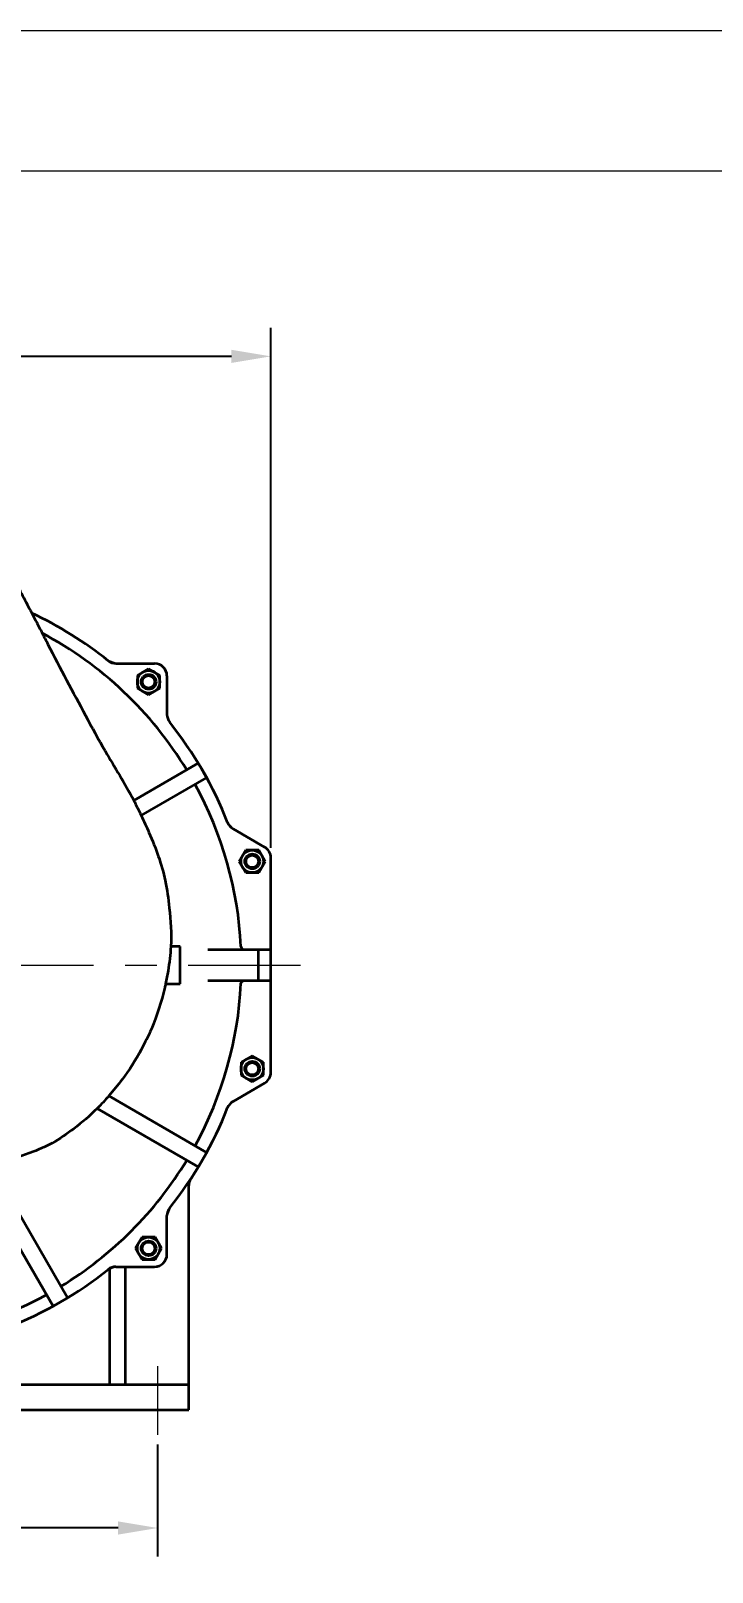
# Model space of a CAD drawing. Header units: inches. Extents: x 452 to 872, y 136 to 456.
# Drawn here: x 719.1 to 762.2, y 358.2 to 455.7 of the extents above; entities that cross this region are included whole.
import ezdxf
from ezdxf.enums import TextEntityAlignment as Align

# ---------------------------------------------------------------- set-up
doc = ezdxf.new("R2010")
doc.units = ezdxf.units.IN
doc.header["$MEASUREMENT"] = 0
doc.linetypes.add('点画线', pattern=[16, 10, -2, 2, -2])
doc.layers.add('Title Block', color=7, linetype='Continuous')
doc.layers.add('中心线层', color=1, linetype='点画线', lineweight=18)
doc.layers.add('粗实线层', color=7, linetype='Continuous', lineweight=35)
doc.styles.add('ACANSTS', font='romans.shx', dxfattribs={"height": 1})
doc.styles.add('Roman', font='romans')
doc.styles.get("Standard").update_dxf_attribs({"font": 'arial.ttf'})
doc.dimstyles.new('STANDARD 2 PLCS', dxfattribs={"dimtxt": 0.125, "dimasz": 0.18, "dimexe": 0.18, "dimexo": 0.0625, "dimgap": 0.09, "dimtad": 0, "dimtih": 1, "dimtoh": 1, "dimzin": 4, "dimdsep": 46, "dimtxsty": 'Standard', "dimcen": 0.09, "dimaunit": 1, "dimadec": 0, "dimazin": 1, "dimtfac": 1, "dimtofl": 0, "dimtmove": 1, "dimatfit": 3, "dimfxl": 1, "dimtolj": 1, "dimtzin": 4, "dimarcsym": 0})

# ---------------------------------------------------------------- blocks, each defined once
blk = doc.blocks.new('*D28')
at = {"color": 0, "lineweight": -2, "transparency": 16777216}
for p, q in [((682.959, 404.02), (682.959, 436.937)), ((734.298, 404.02), (734.298, 436.937)), ((685.459, 435.137), (701.583, 435.137)), ((731.798, 435.137), (714.865, 435.137))]:
    blk.add_line(p, q, dxfattribs=at)
at = {"color": 0, "transparency": 16777216}
for points in [[(685.459, 435.554), (685.459, 434.72), (682.959, 435.137)], [(731.798, 435.554), (731.798, 434.72), (734.298, 435.137)]]:
    blk.add_solid(points, dxfattribs=at)
at = {"layer": 'Defpoints', "color": 0, "transparency": 16777216}
for p in [(734.298, 435.137), (682.959, 403.395), (734.298, 403.395)]:
    blk.add_point(p, dxfattribs=at)
at = {"color": 0, "transparency": 16777216, "insert": (708.224, 435.137), "char_height": 1.875, "attachment_point": 5}
blk.add_mtext('\\A1;51.34\\P [1304.00]', dxfattribs=at)
blk = doc.blocks.new('*D30')
at = {"color": 0, "lineweight": -2, "transparency": 16777216}
for p, q in [((690.125, 366.256), (690.125, 359.175)), ((727.133, 366.256), (727.133, 359.175)), ((692.625, 360.975), (701.977, 360.975)), ((724.633, 360.975), (713.802, 360.975))]:
    blk.add_line(p, q, dxfattribs=at)
at = {"color": 0, "transparency": 16777216}
for points in [[(692.625, 361.391), (692.625, 360.558), (690.125, 360.975)], [(724.633, 361.391), (724.633, 360.558), (727.133, 360.975)]]:
    blk.add_solid(points, dxfattribs=at)
at = {"layer": 'Defpoints', "color": 0, "transparency": 16777216}
for p in [(690.125, 366.881), (727.133, 366.881), (727.133, 360.975)]:
    blk.add_point(p, dxfattribs=at)
at = {"color": 0, "transparency": 16777216, "insert": (707.889, 360.975), "char_height": 1.875, "attachment_point": 5}
blk.add_mtext('\\A1;37.01\\P [940.00]', dxfattribs=at)
blk = doc.blocks.new('LONE STAR BLOWER TITLE BLOCK (SIZE A)')
at = {"layer": 'Title Block', "lineweight": 15}
for p, q in [((23.625, 18), (0, 18)), ((23.125, 17.5), (0.5, 17.5)), ((23.125, 17.5), (0.5, 17.5))]:
    blk.add_line(p, q, dxfattribs=at)
at = {"layer": 'Title Block', "lineweight": 15, "style": 'ACANSTS'}
for tag, p, height in [('DRAWN_BY', (14.3692, 2.2855), 0.135), ('DRAWN_DATE', (15.5145, 2.2938), 0.135), ('DRAWING_SUBTITLE', (17.5134, 1.9768), 0.2025), ('CHECKED_BY', (14.3914, 1.9397), 0.135), ('CHECK_DATE', (15.4958, 1.9404), 0.135), ('ENGINEER', (14.3854, 1.6081), 0.135), ('ENG_DATE', (15.4868, 1.6029), 0.135), ('DRAWING_SUBTITLE', (17.5109, 1.5494), 0.2025), ('MANUFACTURING', (14.3811, 1.2706), 0.135), ('MFG_DATE', (15.4879, 1.2695), 0.135), ('CONTROL', (14.3811, 0.9331), 0.135), ('CONTROL_DATE', (15.4879, 0.932), 0.135), ('CAGE_CODE', (17.7275, 0.9163), 0.135), ('MODEL_FILE_NAME', (8.2952, 0.6111), 0.135), ('APPROVED_BY', (14.3698, 0.5685), 0.135), ('APPROVAL_DATE', (15.4796, 0.5615), 0.135)]:
    blk.add_attdef(tag, p, '', height=height, dxfattribs=at)
at = {"layer": 'Title Block', "lineweight": 15, "style": 'Roman', "flags": 8}
for tag, height, p in [('DWG_NUMBER', 0.2812, (18.9096, 1.1474)), ('SCALE', 0.135, (17.9035, 0.7041)), ('SHEETNUMBER', 0.135, (21.2556, 0.7041)), ('TOTA_SHEETS', 0.135, (21.8939, 0.7016))]:
    blk.add_attdef(tag, text='', height=height, dxfattribs=at).set_placement(p, align=Align.TOP_LEFT)
at = {"layer": 'Title Block', "lineweight": 15, "style": 'ACANSTS'}
blk.add_attdef('REVISION', text='', height=0.135, dxfattribs=at).set_placement((22.8495, 0.8933), align=Align.CENTER)

msp = doc.modelspace()

# ---------------------------------------------------------------- linework, layer by layer
for p, q in [((724.489, 415.7), (723.998, 415.872)), ((724.489, 415.7), (723.998, 415.872)), ((726.936, 415.7), (724.489, 415.7)), ((726.977, 415.699), (726.936, 415.7)), ((726.936, 415.7), (726.936, 415.7)), ((727.018, 415.696), (726.977, 415.699)), ((727.059, 415.69), (727.018, 415.696)), ((727.1, 415.683), (727.059, 415.69)), ((727.14, 415.673), (727.1, 415.683)), ((727.179, 415.661), (727.14, 415.673)), ((727.218, 415.648), (727.179, 415.661)), ((727.256, 415.632), (727.218, 415.648)), ((727.293, 415.614), (727.256, 415.632)), ((727.33, 415.594), (727.293, 415.614)), ((727.365, 415.573), (727.33, 415.594)), ((727.399, 415.549), (727.365, 415.573)), ((727.431, 415.524), (727.399, 415.549)), ((727.463, 415.498), (727.431, 415.524)), ((727.493, 415.469), (727.463, 415.498)), ((727.521, 415.439), (727.493, 415.469)), ((727.548, 415.408), (727.521, 415.439)), ((727.573, 415.375), (727.548, 415.408)), ((727.596, 415.341), (727.573, 415.375)), ((727.618, 415.306), (727.596, 415.341)), ((727.637, 415.27), (727.618, 415.306)), ((727.655, 415.233), (727.637, 415.27)), ((727.671, 415.195), (727.655, 415.233)), ((727.685, 415.156), (727.671, 415.195)), ((727.696, 415.116), (727.685, 415.156)), ((727.706, 415.076), (727.696, 415.116)), ((727.714, 415.036), (727.706, 415.076)), ((727.719, 414.995), (727.714, 415.036)), ((727.722, 414.954), (727.719, 414.995)), ((727.723, 414.912), (727.722, 414.954)), ((727.723, 412.466), (727.723, 414.912)), ((727.723, 414.912), (727.723, 414.912)), ((727.895, 411.975), (727.723, 412.466)), ((727.723, 412.466), (727.723, 412.448)), ((727.895, 411.975), (727.723, 412.466)), ((727.723, 412.448), (727.724, 412.43)), ((727.724, 412.43), (727.725, 412.413)), ((727.725, 412.413), (727.726, 412.395)), ((727.726, 412.395), (727.728, 412.378)), ((727.728, 412.378), (727.73, 412.36)), ((727.73, 412.36), (727.733, 412.343)), ((727.733, 412.343), (727.736, 412.325)), ((727.736, 412.325), (727.739, 412.308)), ((727.739, 412.308), (727.743, 412.29)), ((727.743, 412.29), (727.747, 412.273)), ((727.747, 412.273), (727.752, 412.256)), ((727.752, 412.256), (727.757, 412.239)), ((727.757, 412.239), (727.762, 412.222)), ((727.762, 412.222), (727.767, 412.206)), ((727.767, 412.206), (727.773, 412.189)), ((727.773, 412.189), (727.78, 412.173)), ((727.78, 412.173), (727.787, 412.156)), ((727.787, 412.156), (727.794, 412.14)), ((727.794, 412.14), (727.801, 412.124)), ((727.801, 412.124), (727.809, 412.108)), ((727.809, 412.108), (727.817, 412.093)), ((727.817, 412.093), (727.826, 412.077)), ((727.826, 412.077), (727.835, 412.062)), ((727.835, 412.062), (727.844, 412.047)), ((727.844, 412.047), (727.854, 412.032)), ((727.854, 412.032), (727.863, 412.017)), ((727.863, 412.017), (727.874, 412.003)), ((727.874, 412.003), (727.884, 411.989)), ((727.884, 411.989), (727.895, 411.975)), ((727.961, 411.892), (727.895, 411.975)), ((728.026, 411.809), (727.961, 411.892)), ((728.091, 411.726), (728.026, 411.809)), ((728.155, 411.643), (728.091, 411.726)), ((728.219, 411.56), (728.155, 411.643)), ((728.283, 411.476), (728.219, 411.56)), ((728.346, 411.392), (728.283, 411.476)), ((728.409, 411.307), (728.346, 411.392)), ((728.472, 411.223), (728.409, 411.307)), ((728.534, 411.138), (728.472, 411.223)), ((728.596, 411.052), (728.534, 411.138)), ((728.658, 410.967), (728.596, 411.052)), ((728.719, 410.881), (728.658, 410.967)), ((728.78, 410.795), (728.719, 410.881)), ((728.84, 410.709), (728.78, 410.795)), ((728.9, 410.623), (728.84, 410.709)), ((728.96, 410.536), (728.9, 410.623)), ((729.019, 410.449), (728.96, 410.536)), ((729.078, 410.362), (729.019, 410.449)), ((729.137, 410.274), (729.078, 410.362)), ((729.195, 410.186), (729.137, 410.274)), ((729.253, 410.098), (729.195, 410.186)), ((729.31, 410.01), (729.253, 410.098)), ((729.367, 409.922), (729.31, 410.01)), ((729.424, 409.833), (729.367, 409.922)), ((729.48, 409.744), (729.424, 409.833)), ((729.536, 409.655), (729.48, 409.744)), ((729.592, 409.565), (729.536, 409.655)), ((729.647, 409.476), (729.592, 409.565)), ((729.702, 409.386), (729.647, 409.476)), ((729.72, 409.355), (729.702, 409.386)), ((729.702, 409.386), (729.702, 409.386)), ((729.739, 409.325), (729.72, 409.355)), ((729.757, 409.295), (729.739, 409.325)), ((729.775, 409.264), (729.757, 409.295)), ((729.793, 409.234), (729.775, 409.264)), ((729.811, 409.203), (729.793, 409.234)), ((729.829, 409.173), (729.811, 409.203)), ((729.847, 409.142), (729.829, 409.173)), ((729.865, 409.112), (729.847, 409.142)), ((729.883, 409.081), (729.865, 409.112)), ((729.901, 409.051), (729.883, 409.081)), ((729.919, 409.02), (729.901, 409.051)), ((729.937, 408.99), (729.919, 409.02)), ((729.955, 408.959), (729.937, 408.99)), ((729.973, 408.928), (729.955, 408.959)), ((729.99, 408.897), (729.973, 408.928)), ((730.008, 408.867), (729.99, 408.897)), ((730.026, 408.836), (730.008, 408.867)), ((730.043, 408.805), (730.026, 408.836)), ((730.061, 408.774), (730.043, 408.805)), ((730.078, 408.744), (730.061, 408.774)), ((730.095, 408.713), (730.078, 408.744)), ((730.113, 408.682), (730.095, 408.713)), ((730.13, 408.651), (730.113, 408.682)), ((730.148, 408.62), (730.13, 408.651)), ((730.165, 408.589), (730.148, 408.62)), ((730.182, 408.558), (730.165, 408.589)), ((730.199, 408.527), (730.182, 408.558)), ((730.216, 408.496), (730.199, 408.527)), ((730.233, 408.465), (730.216, 408.496)), ((730.283, 408.373), (730.233, 408.465)), ((730.233, 408.465), (730.233, 408.465)), ((730.333, 408.281), (730.283, 408.373)), ((730.383, 408.189), (730.333, 408.281)), ((730.432, 408.097), (730.383, 408.189)), ((730.48, 408.004), (730.432, 408.097)), ((730.528, 407.911), (730.48, 408.004)), ((730.576, 407.818), (730.528, 407.911)), ((730.623, 407.725), (730.576, 407.818)), ((730.67, 407.631), (730.623, 407.725)), ((730.717, 407.538), (730.67, 407.631)), ((730.763, 407.444), (730.717, 407.538)), ((730.809, 407.35), (730.763, 407.444)), ((730.854, 407.256), (730.809, 407.35)), ((730.899, 407.161), (730.854, 407.256)), ((730.944, 407.067), (730.899, 407.161)), ((730.988, 406.972), (730.944, 407.067)), ((731.032, 406.877), (730.988, 406.972)), ((731.075, 406.782), (731.032, 406.877)), ((731.118, 406.686), (731.075, 406.782)), ((731.161, 406.591), (731.118, 406.686)), ((731.203, 406.495), (731.161, 406.591)), ((731.245, 406.399), (731.203, 406.495)), ((731.286, 406.303), (731.245, 406.399)), ((731.327, 406.207), (731.286, 406.303)), ((731.368, 406.11), (731.327, 406.207)), ((731.408, 406.014), (731.368, 406.11)), ((731.448, 405.917), (731.408, 406.014)), ((731.487, 405.82), (731.448, 405.917)), ((731.526, 405.723), (731.487, 405.82)), ((731.564, 405.626), (731.526, 405.723)), ((731.903, 405.232), (731.564, 405.626)), ((731.564, 405.626), (731.571, 405.609)), ((731.903, 405.232), (731.564, 405.626)), ((731.571, 405.609), (731.578, 405.593)), ((731.578, 405.593), (731.585, 405.577)), ((731.585, 405.577), (731.593, 405.561)), ((731.593, 405.561), (731.601, 405.546)), ((731.601, 405.546), (731.61, 405.53)), ((731.61, 405.53), (731.618, 405.515)), ((731.618, 405.515), (731.628, 405.5)), ((731.628, 405.5), (731.637, 405.485)), ((731.637, 405.485), (731.647, 405.47)), ((731.647, 405.47), (731.657, 405.456)), ((731.657, 405.456), (731.667, 405.441)), ((731.667, 405.441), (731.678, 405.427)), ((731.678, 405.427), (731.689, 405.414)), ((731.689, 405.414), (731.701, 405.4)), ((731.701, 405.4), (731.712, 405.387)), ((731.712, 405.387), (731.724, 405.374)), ((731.724, 405.374), (731.736, 405.361)), ((731.736, 405.361), (731.749, 405.349)), ((731.749, 405.349), (731.762, 405.337)), ((731.762, 405.337), (731.775, 405.325)), ((731.775, 405.325), (731.788, 405.313)), ((731.788, 405.313), (731.802, 405.302)), ((731.802, 405.302), (731.816, 405.291)), ((731.816, 405.291), (731.83, 405.28)), ((731.83, 405.28), (731.844, 405.27)), ((731.844, 405.27), (731.859, 405.26)), ((731.859, 405.26), (731.873, 405.25)), ((731.873, 405.25), (731.888, 405.241)), ((731.888, 405.241), (731.903, 405.232)), ((733.904, 404.077), (731.903, 405.232)), ((733.928, 404.063), (733.904, 404.077)), ((733.904, 404.077), (733.904, 404.077)), ((733.951, 404.048), (733.928, 404.063)), ((733.973, 404.032), (733.951, 404.048)), ((733.995, 404.015), (733.973, 404.032)), ((734.017, 403.998), (733.995, 404.015)), ((734.038, 403.98), (734.017, 403.998)), ((734.058, 403.961), (734.038, 403.98)), ((734.077, 403.942), (734.058, 403.961)), ((734.096, 403.922), (734.077, 403.942)), ((734.114, 403.901), (734.096, 403.922)), ((734.131, 403.88), (734.114, 403.901)), ((734.148, 403.858), (734.131, 403.88)), ((734.163, 403.835), (734.148, 403.858)), ((734.178, 403.812), (734.163, 403.835)), ((734.193, 403.789), (734.178, 403.812)), ((734.206, 403.764), (734.193, 403.789)), ((734.218, 403.74), (734.206, 403.764)), ((734.23, 403.715), (734.218, 403.74)), ((734.241, 403.69), (734.23, 403.715)), ((734.251, 403.664), (734.241, 403.69)), ((734.26, 403.638), (734.251, 403.664)), ((734.268, 403.612), (734.26, 403.638)), ((734.275, 403.585), (734.268, 403.612)), ((734.281, 403.559), (734.275, 403.585)), ((734.286, 403.532), (734.281, 403.559)), ((734.29, 403.504), (734.286, 403.532)), ((734.294, 403.477), (734.29, 403.504)), ((734.296, 403.45), (734.294, 403.477)), ((734.298, 403.422), (734.296, 403.45)), ((734.298, 403.395), (734.298, 403.422)), ((734.298, 397.59), (734.298, 403.395)), ((734.298, 403.395), (734.298, 403.395)), ((734.298, 397.183), (734.298, 397.59)), ((734.298, 397.59), (734.298, 397.59)), ((734.298, 395.621), (734.298, 397.183)), ((734.298, 397.183), (734.298, 397.183)), ((734.298, 389.816), (734.298, 395.621)), ((734.077, 389.269), (734.096, 389.289)), ((734.096, 389.289), (734.114, 389.31)), ((734.114, 389.31), (734.131, 389.331)), ((734.131, 389.331), (734.148, 389.353)), ((734.148, 389.353), (734.163, 389.376)), ((734.163, 389.376), (734.178, 389.399)), ((734.178, 389.399), (734.193, 389.422)), ((734.193, 389.422), (734.206, 389.446)), ((734.206, 389.446), (734.218, 389.471)), ((734.218, 389.471), (734.23, 389.496)), ((734.23, 389.496), (734.241, 389.521)), ((734.241, 389.521), (734.251, 389.547)), ((734.251, 389.547), (734.26, 389.573)), ((734.26, 389.573), (734.268, 389.599)), ((734.268, 389.599), (734.275, 389.625)), ((734.275, 389.625), (734.281, 389.652)), ((734.281, 389.652), (734.286, 389.679)), ((734.286, 389.679), (734.29, 389.706)), ((734.29, 389.706), (734.294, 389.734)), ((734.294, 389.734), (734.296, 389.761)), ((734.296, 389.761), (734.298, 389.788)), ((734.298, 389.788), (734.298, 389.816)), ((734.298, 389.816), (734.298, 389.816)), ((731.903, 387.979), (733.904, 389.134)), ((733.904, 389.134), (733.928, 389.148)), ((733.904, 389.134), (733.904, 389.134)), ((733.928, 389.148), (733.951, 389.163)), ((733.951, 389.163), (733.973, 389.179)), ((733.973, 389.179), (733.995, 389.195)), ((733.995, 389.195), (734.017, 389.213)), ((734.017, 389.213), (734.038, 389.231)), ((734.038, 389.231), (734.058, 389.249)), ((734.058, 389.249), (734.077, 389.269)), ((731.448, 387.294), (731.487, 387.391)), ((731.487, 387.391), (731.526, 387.488)), ((731.526, 387.488), (731.564, 387.585)), ((731.564, 387.585), (731.903, 387.979)), ((731.564, 387.585), (731.903, 387.979)), ((731.571, 387.601), (731.564, 387.585)), ((731.578, 387.618), (731.571, 387.601)), ((731.585, 387.634), (731.578, 387.618)), ((731.593, 387.649), (731.585, 387.634)), ((731.601, 387.665), (731.593, 387.649)), ((731.61, 387.681), (731.601, 387.665)), ((731.618, 387.696), (731.61, 387.681)), ((731.628, 387.711), (731.618, 387.696)), ((731.637, 387.726), (731.628, 387.711)), ((731.647, 387.741), (731.637, 387.726)), ((731.657, 387.755), (731.647, 387.741)), ((731.667, 387.769), (731.657, 387.755)), ((731.678, 387.783), (731.667, 387.769)), ((731.689, 387.797), (731.678, 387.783)), ((731.701, 387.811), (731.689, 387.797)), ((731.712, 387.824), (731.701, 387.811)), ((731.724, 387.837), (731.712, 387.824)), ((731.736, 387.85), (731.724, 387.837)), ((731.749, 387.862), (731.736, 387.85)), ((731.762, 387.874), (731.749, 387.862)), ((731.775, 387.886), (731.762, 387.874)), ((731.788, 387.898), (731.775, 387.886)), ((731.802, 387.909), (731.788, 387.898)), ((731.816, 387.92), (731.802, 387.909)), ((731.83, 387.93), (731.816, 387.92)), ((731.844, 387.941), (731.83, 387.93)), ((731.859, 387.951), (731.844, 387.941)), ((731.873, 387.96), (731.859, 387.951)), ((731.888, 387.97), (731.873, 387.96)), ((731.903, 387.979), (731.888, 387.97)), ((731.032, 386.334), (731.075, 386.429)), ((731.075, 386.429), (731.118, 386.524)), ((731.118, 386.524), (731.161, 386.62)), ((731.161, 386.62), (731.203, 386.716)), ((731.203, 386.716), (731.245, 386.812)), ((731.245, 386.812), (731.286, 386.908)), ((731.286, 386.908), (731.327, 387.004)), ((731.327, 387.004), (731.368, 387.1)), ((731.368, 387.1), (731.408, 387.197)), ((731.408, 387.197), (731.448, 387.294)), ((730.528, 385.3), (730.576, 385.393)), ((730.576, 385.393), (730.623, 385.486)), ((730.623, 385.486), (730.67, 385.579)), ((730.67, 385.579), (730.717, 385.673)), ((730.717, 385.673), (730.763, 385.767)), ((730.763, 385.767), (730.809, 385.861)), ((730.809, 385.861), (730.854, 385.955)), ((730.854, 385.955), (730.899, 386.05)), ((730.899, 386.05), (730.944, 386.144)), ((730.944, 386.144), (730.988, 386.239)), ((730.988, 386.239), (731.032, 386.334)), ((730.026, 384.375), (730.043, 384.405)), ((730.043, 384.405), (730.061, 384.436)), ((730.061, 384.436), (730.078, 384.467)), ((730.078, 384.467), (730.095, 384.498)), ((730.095, 384.498), (730.113, 384.529)), ((730.113, 384.529), (730.13, 384.56)), ((730.13, 384.56), (730.148, 384.591)), ((730.148, 384.591), (730.165, 384.622)), ((730.165, 384.622), (730.182, 384.653)), ((730.182, 384.653), (730.199, 384.684)), ((730.199, 384.684), (730.216, 384.715)), ((730.216, 384.715), (730.233, 384.746)), ((730.233, 384.746), (730.283, 384.837)), ((730.233, 384.746), (730.233, 384.746)), ((730.283, 384.837), (730.333, 384.929)), ((730.333, 384.929), (730.383, 385.022)), ((730.383, 385.022), (730.432, 385.114)), ((730.432, 385.114), (730.48, 385.207)), ((730.48, 385.207), (730.528, 385.3)), ((729.438, 383.4), (729.454, 383.425)), ((729.454, 383.425), (729.469, 383.45)), ((729.469, 383.45), (729.485, 383.474)), ((729.485, 383.474), (729.501, 383.499)), ((729.501, 383.499), (729.516, 383.524)), ((729.516, 383.524), (729.532, 383.549)), ((729.532, 383.549), (729.548, 383.574)), ((729.548, 383.574), (729.563, 383.599)), ((729.563, 383.599), (729.579, 383.624)), ((729.579, 383.624), (729.594, 383.649)), ((729.594, 383.649), (729.61, 383.674)), ((729.61, 383.674), (729.625, 383.699)), ((729.625, 383.699), (729.641, 383.725)), ((729.641, 383.725), (729.656, 383.75)), ((729.656, 383.75), (729.671, 383.775)), ((729.671, 383.775), (729.687, 383.8)), ((729.687, 383.8), (729.702, 383.825)), ((729.702, 383.825), (729.72, 383.855)), ((729.702, 383.825), (729.702, 383.825)), ((729.72, 383.855), (729.739, 383.886)), ((729.739, 383.886), (729.757, 383.916)), ((729.757, 383.916), (729.775, 383.946)), ((729.775, 383.946), (729.793, 383.977)), ((729.793, 383.977), (729.811, 384.007)), ((729.811, 384.007), (729.829, 384.038)), ((729.829, 384.038), (729.847, 384.068)), ((729.847, 384.068), (729.865, 384.099)), ((729.865, 384.099), (729.883, 384.129)), ((729.883, 384.129), (729.901, 384.16)), ((729.901, 384.16), (729.919, 384.191)), ((729.919, 384.191), (729.937, 384.221)), ((729.937, 384.221), (729.955, 384.252)), ((729.955, 384.252), (729.973, 384.283)), ((729.973, 384.283), (729.99, 384.313)), ((729.99, 384.313), (730.008, 384.344)), ((730.008, 384.344), (730.026, 384.375)), ((729.101, 382.646), (729.23, 383.078)), ((729.101, 382.646), (729.23, 383.078)), ((729.102, 382.677), (729.101, 382.661)), ((729.101, 382.661), (729.101, 382.646)), ((729.101, 370.031), (729.101, 382.646)), ((729.103, 382.692), (729.102, 382.677)), ((729.104, 382.707), (729.103, 382.692)), ((729.105, 382.722), (729.104, 382.707)), ((729.107, 382.737), (729.105, 382.722)), ((729.108, 382.753), (729.107, 382.737)), ((729.111, 382.768), (729.108, 382.753)), ((729.113, 382.783), (729.111, 382.768)), ((729.116, 382.798), (729.113, 382.783)), ((729.119, 382.813), (729.116, 382.798)), ((729.122, 382.827), (729.119, 382.813)), ((729.126, 382.842), (729.122, 382.827)), ((729.13, 382.857), (729.126, 382.842)), ((729.134, 382.872), (729.13, 382.857)), ((729.139, 382.886), (729.134, 382.872)), ((729.144, 382.901), (729.139, 382.886)), ((729.149, 382.915), (729.144, 382.901)), ((729.154, 382.929), (729.149, 382.915)), ((729.16, 382.944), (729.154, 382.929)), ((729.165, 382.958), (729.16, 382.944)), ((729.172, 382.972), (729.165, 382.958)), ((729.178, 382.985), (729.172, 382.972)), ((729.185, 382.999), (729.178, 382.985)), ((729.192, 383.013), (729.185, 382.999)), ((729.199, 383.026), (729.192, 383.013)), ((729.206, 383.039), (729.199, 383.026)), ((729.214, 383.052), (729.206, 383.039)), ((729.222, 383.065), (729.214, 383.052)), ((729.23, 383.078), (729.222, 383.065)), ((729.23, 383.078), (729.247, 383.103)), ((729.247, 383.103), (729.263, 383.128)), ((729.263, 383.128), (729.279, 383.152)), ((729.279, 383.152), (729.295, 383.177)), ((729.295, 383.177), (729.311, 383.202)), ((729.311, 383.202), (729.327, 383.226)), ((729.327, 383.226), (729.343, 383.251)), ((729.343, 383.251), (729.359, 383.276)), ((729.359, 383.276), (729.375, 383.301)), ((729.375, 383.301), (729.391, 383.325)), ((729.391, 383.325), (729.406, 383.35)), ((729.406, 383.35), (729.422, 383.375)), ((729.422, 383.375), (729.438, 383.4)), ((727.895, 381.236), (727.723, 380.745)), ((727.895, 381.236), (727.723, 380.745)), ((727.723, 380.763), (727.724, 380.78)), ((727.723, 380.745), (727.723, 380.763)), ((727.723, 380.745), (727.723, 378.298)), ((727.724, 380.78), (727.725, 380.798)), ((727.725, 380.798), (727.726, 380.816)), ((727.726, 380.816), (727.728, 380.833)), ((727.728, 380.833), (727.73, 380.851)), ((727.73, 380.851), (727.733, 380.868)), ((727.733, 380.868), (727.736, 380.886)), ((727.736, 380.886), (727.739, 380.903)), ((727.739, 380.903), (727.743, 380.92)), ((727.743, 380.92), (727.747, 380.937)), ((727.747, 380.937), (727.752, 380.954)), ((727.752, 380.954), (727.757, 380.971)), ((727.757, 380.971), (727.762, 380.988)), ((727.762, 380.988), (727.767, 381.005)), ((727.767, 381.005), (727.773, 381.022)), ((727.773, 381.022), (727.78, 381.038)), ((727.78, 381.038), (727.787, 381.055)), ((727.787, 381.055), (727.794, 381.071)), ((727.794, 381.071), (727.801, 381.087)), ((727.801, 381.087), (727.809, 381.103)), ((727.809, 381.103), (727.817, 381.118)), ((727.817, 381.118), (727.826, 381.134)), ((727.826, 381.134), (727.835, 381.149)), ((727.835, 381.149), (727.844, 381.164)), ((727.844, 381.164), (727.854, 381.179)), ((727.854, 381.179), (727.863, 381.193)), ((727.863, 381.193), (727.874, 381.208)), ((727.874, 381.208), (727.884, 381.222)), ((727.884, 381.222), (727.895, 381.236)), ((727.256, 377.579), (727.218, 377.563)), ((727.293, 377.597), (727.256, 377.579)), ((727.33, 377.616), (727.293, 377.597)), ((727.365, 377.638), (727.33, 377.616)), ((727.399, 377.661), (727.365, 377.638)), ((727.431, 377.686), (727.399, 377.661)), ((727.463, 377.713), (727.431, 377.686)), ((727.493, 377.741), (727.463, 377.713)), ((727.521, 377.771), (727.493, 377.741)), ((727.548, 377.803), (727.521, 377.771)), ((727.573, 377.835), (727.548, 377.803)), ((727.596, 377.869), (727.573, 377.835)), ((727.618, 377.905), (727.596, 377.869)), ((727.637, 377.941), (727.618, 377.905)), ((727.655, 377.978), (727.637, 377.941)), ((727.671, 378.016), (727.655, 377.978)), ((727.685, 378.055), (727.671, 378.016)), ((727.696, 378.094), (727.685, 378.055)), ((727.706, 378.135), (727.696, 378.094)), ((727.714, 378.175), (727.706, 378.135)), ((727.719, 378.216), (727.714, 378.175)), ((727.722, 378.257), (727.719, 378.216)), ((727.723, 378.298), (727.722, 378.257)), ((727.723, 378.298), (727.723, 378.298)), ((724.489, 377.511), (723.998, 377.339)), ((724.489, 377.511), (723.998, 377.339)), ((726.936, 377.511), (724.489, 377.511)), ((726.977, 377.512), (726.936, 377.511)), ((726.936, 377.511), (726.936, 377.511)), ((727.018, 377.515), (726.977, 377.512)), ((727.059, 377.521), (727.018, 377.515)), ((727.1, 377.528), (727.059, 377.521)), ((727.14, 377.538), (727.1, 377.528)), ((727.179, 377.549), (727.14, 377.538)), ((727.218, 377.563), (727.179, 377.549)), ((729.101, 368.456), (729.101, 370.031)), ((729.101, 370.031), (729.101, 370.031)), ((722.999, 368.456), (722.999, 368.456)), ((722.999, 368.456), (727.133, 368.456)), ((727.133, 368.456), (727.133, 368.456)), ((727.133, 368.456), (729.101, 368.456)), ((729.101, 368.456), (729.101, 368.456))]:
    msp.add_line(p, q)
at = {"layer": '中心线层'}
for p, q in [((681.073, 396.605), (736.185, 396.605)), ((727.133, 371.212), (727.133, 366.881))]:
    msp.add_line(p, q, dxfattribs=at)
at = {"layer": '粗实线层'}
for p, q in [((724.489, 415.7), (726.936, 415.7)), ((726.557, 415.352), (725.848, 414.943)), ((725.848, 414.943), (725.848, 414.124)), ((727.266, 414.943), (726.557, 415.352)), ((727.266, 414.124), (727.266, 414.943)), ((727.723, 414.912), (727.723, 412.466)), ((725.848, 414.124), (726.557, 413.715)), ((726.557, 413.715), (727.266, 414.124)), ((725.618, 407.028), (729.702, 409.386)), ((726.089, 406.072), (730.233, 408.465)), ((731.903, 405.232), (733.904, 404.077)), ((732.71, 403.876), (732.301, 403.168)), ((732.301, 403.168), (732.71, 402.459)), ((733.528, 403.876), (732.71, 403.876)), ((733.937, 403.168), (733.528, 403.876)), ((733.528, 402.459), (733.937, 403.168)), ((734.298, 389.816), (734.298, 403.395)), ((732.71, 402.459), (733.528, 402.459)), ((728.55, 397.786), (727.969, 397.786)), ((728.55, 395.424), (728.55, 397.786)), ((730.319, 397.59), (734.298, 397.59)), ((732.405, 397.777), (732.434, 397.683)), ((732.434, 397.683), (732.502, 397.614)), ((732.502, 397.614), (732.594, 397.59)), ((733.511, 395.621), (733.511, 397.59)), ((727.639, 395.424), (728.55, 395.424)), ((730.319, 395.621), (734.298, 395.621)), ((732.405, 395.434), (732.434, 395.528)), ((732.434, 395.528), (732.502, 395.596)), ((732.502, 395.596), (732.594, 395.621)), ((733.119, 390.861), (732.411, 390.452)), ((732.411, 390.452), (732.411, 389.634)), ((733.828, 390.452), (733.119, 390.861)), ((733.828, 389.634), (733.828, 390.452)), ((732.411, 389.634), (733.119, 389.225)), ((733.119, 389.225), (733.828, 389.634)), ((724.041, 388.321), (730.233, 384.746)), ((733.904, 389.134), (731.903, 387.979)), ((723.295, 387.524), (729.702, 383.825)), ((720.509, 375.012), (715.305, 384.026)), ((721.429, 375.545), (716.49, 384.099)), ((729.101, 368.456), (729.101, 382.646)), ((727.723, 378.298), (727.723, 380.745)), ((726.148, 379.386), (725.739, 378.677)), ((725.739, 378.677), (726.148, 377.968)), ((726.966, 379.386), (726.148, 379.386)), ((727.375, 378.677), (726.966, 379.386)), ((726.966, 377.968), (727.375, 378.677)), ((726.148, 377.968), (726.966, 377.968)), ((724.101, 370.031), (724.101, 377.409)), ((724.489, 377.511), (726.936, 377.511)), ((725.101, 370.031), (725.101, 377.511)), ((729.101, 370.031), (688.156, 370.031)), ((688.156, 368.456), (729.101, 368.456))]:
    msp.add_line(p, q, dxfattribs=at)
for centre, radius in [((726.557, 414.534), 0.709), ((726.557, 414.534), 0.472), ((726.557, 414.534), 0.394), ((733.119, 403.168), 0.709), ((733.119, 403.168), 0.472), ((733.119, 403.168), 0.394), ((733.119, 390.043), 0.709), ((733.119, 390.043), 0.472), ((733.119, 390.043), 0.394), ((726.557, 378.677), 0.709), ((726.557, 378.677), 0.472), ((726.557, 378.677), 0.394)]:
    msp.add_circle(centre, radius, dxfattribs=at)
for centre, radius, start, end in [((708.629, 396.605), 24.646, 51.41959, 64.68872), ((708.629, 396.605), 23.805, 31.27933, 61.94292), ((724.489, 416.487), 0.787, 231.41965, 269.99998), ((726.936, 414.912), 0.787, 0, 90), ((726.557, 414.534), 0.413, 285, 225), ((726.557, 414.534), 0.719, 51.35808, 68.80397), ((728.511, 412.466), 0.787, 179.99999, 218.58045), ((708.629, 396.605), 24.646, 21.46921, 38.58041), ((708.629, 396.605), 24.646, 28.76086, 31.23555), ((708.629, 396.605), 23.805, 2.82144, 28.72067), ((732.297, 405.914), 0.787, 201.46917, 240.00001), ((733.511, 403.395), 0.787, 0, 60), ((733.119, 403.168), 0.413, 255, 195), ((733.119, 403.168), 0.719, 21.35808, 38.80397), ((708.629, 396.605), 23.805, 331.27933, 357.17856), ((733.119, 390.043), 0.413, 225, 165), ((733.119, 390.043), 0.719, 351.35808, 8.80397), ((733.511, 389.816), 0.787, 300, 360), ((708.629, 396.605), 24.646, 321.41959, 338.53079), ((732.297, 387.297), 0.787, 120, 158.53079), ((708.629, 396.605), 23.805, 301.33613, 328.72067), ((729.889, 382.646), 0.787, 146.711, 180.00002), ((728.511, 380.745), 0.787, 141.41955, 180.00001), ((726.557, 378.677), 0.413, 195, 135), ((726.936, 378.298), 0.787, 270, 0), ((726.557, 378.677), 0.719, 321.35808, 338.80397), ((708.629, 396.605), 24.646, 291.46921, 308.58041), ((724.489, 376.723), 0.787, 90.00002, 128.58035), ((708.629, 396.605), 23.805, 272.82144, 298.77747)]:
    msp.add_arc(centre, radius, start, end, dxfattribs=at)
msp.add_open_spline([(715.97, 426.015), (715.974, 425.95), (715.985, 425.802), (716.071, 425.352), (716.192, 424.503), (716.661, 423.494), (717.209, 422.488), (717.74, 421.549), (718.299, 420.524), (718.86, 419.47), (719.356, 418.521), (719.794, 417.675), (720.829, 415.664), (722.163, 413.142), (723.956, 409.84), (725.255, 407.798), (726.11, 406.036), (726.871, 404.383), (727.596, 402.446), (727.912, 399.998), (728.051, 398.081), (727.834, 396.48), (727.684, 395.613), (727.396, 394.372), (726.939, 392.945), (726.002, 391.007), (725.087, 389.582), (724.106, 388.373), (723.112, 387.307), (721.931, 386.282), (720.515, 385.32), (719.235, 384.763), (718.086, 384.391), (716.701, 384.085), (715.096, 383.971), (713.503, 384.147), (712.248, 384.408), (711.285, 384.754), (710.461, 385.132), (709.849, 385.459), (709.492, 385.716), (709.345, 385.828)], degree=3, knots=[0, 0, 0, 0, 41.691313, 95.725494, 296.431525, 592.852786, 806.002346, 1038.127513, 1289.192932, 1560.667881, 1809.765621, 1980.863934, 2175.810582, 3271.354771, 3824.132353, 4602.938102, 4832.376981, 5088.570675, 5779.986828, 6154.484356, 6681.028076, 7015.172407, 7194.960401, 7249.613198, 7837.835127, 8157.370365, 8639.275563, 8927.33966, 9162.409069, 9580.624302, 9935.059832, 10263.699876, 10478.412993, 10714.693817, 11178.80465, 11509.717749, 11747.663258, 12005.69223, 12168.445813, 12333.319014, 12452.647173, 12452.647173, 12452.647173, 12452.647173], dxfattribs=at)

# ---------------------------------------------------------------- block references
at = {"xscale": 17.75796442161139, "yscale": 17.75796442161139, "zscale": 17.75796442161139}
msp.add_blockref('LONE STAR BLOWER TITLE BLOCK (SIZE A)', (452.276, 136.098), dxfattribs=at)

# ---------------------------------------------------------------- dimensions: what is measured, and where the dimension line sits
for base, p1, p2, picture, middle in [((734.298, 435.137), (682.959, 403.395), (734.298, 403.395), '*D28', (708.224, 435.137)), ((727.133, 360.975), (690.125, 366.881), (727.133, 366.881), '*D30', (707.889, 360.975))]:
    dim = msp.add_linear_dim(base=base, p1=p1, p2=p2, dimstyle='STANDARD 2 PLCS', override={"dimscale": 10, "dimtxt": 0.1875, "dimasz": 0.25, "dimpost": '\\X', "dimtmove": 0})
    dim.commit()
    dim.dimension.update_dxf_attribs({"geometry": picture, "text_midpoint": middle, "dimtype": 160})

doc.saveas('drawing.dxf')
